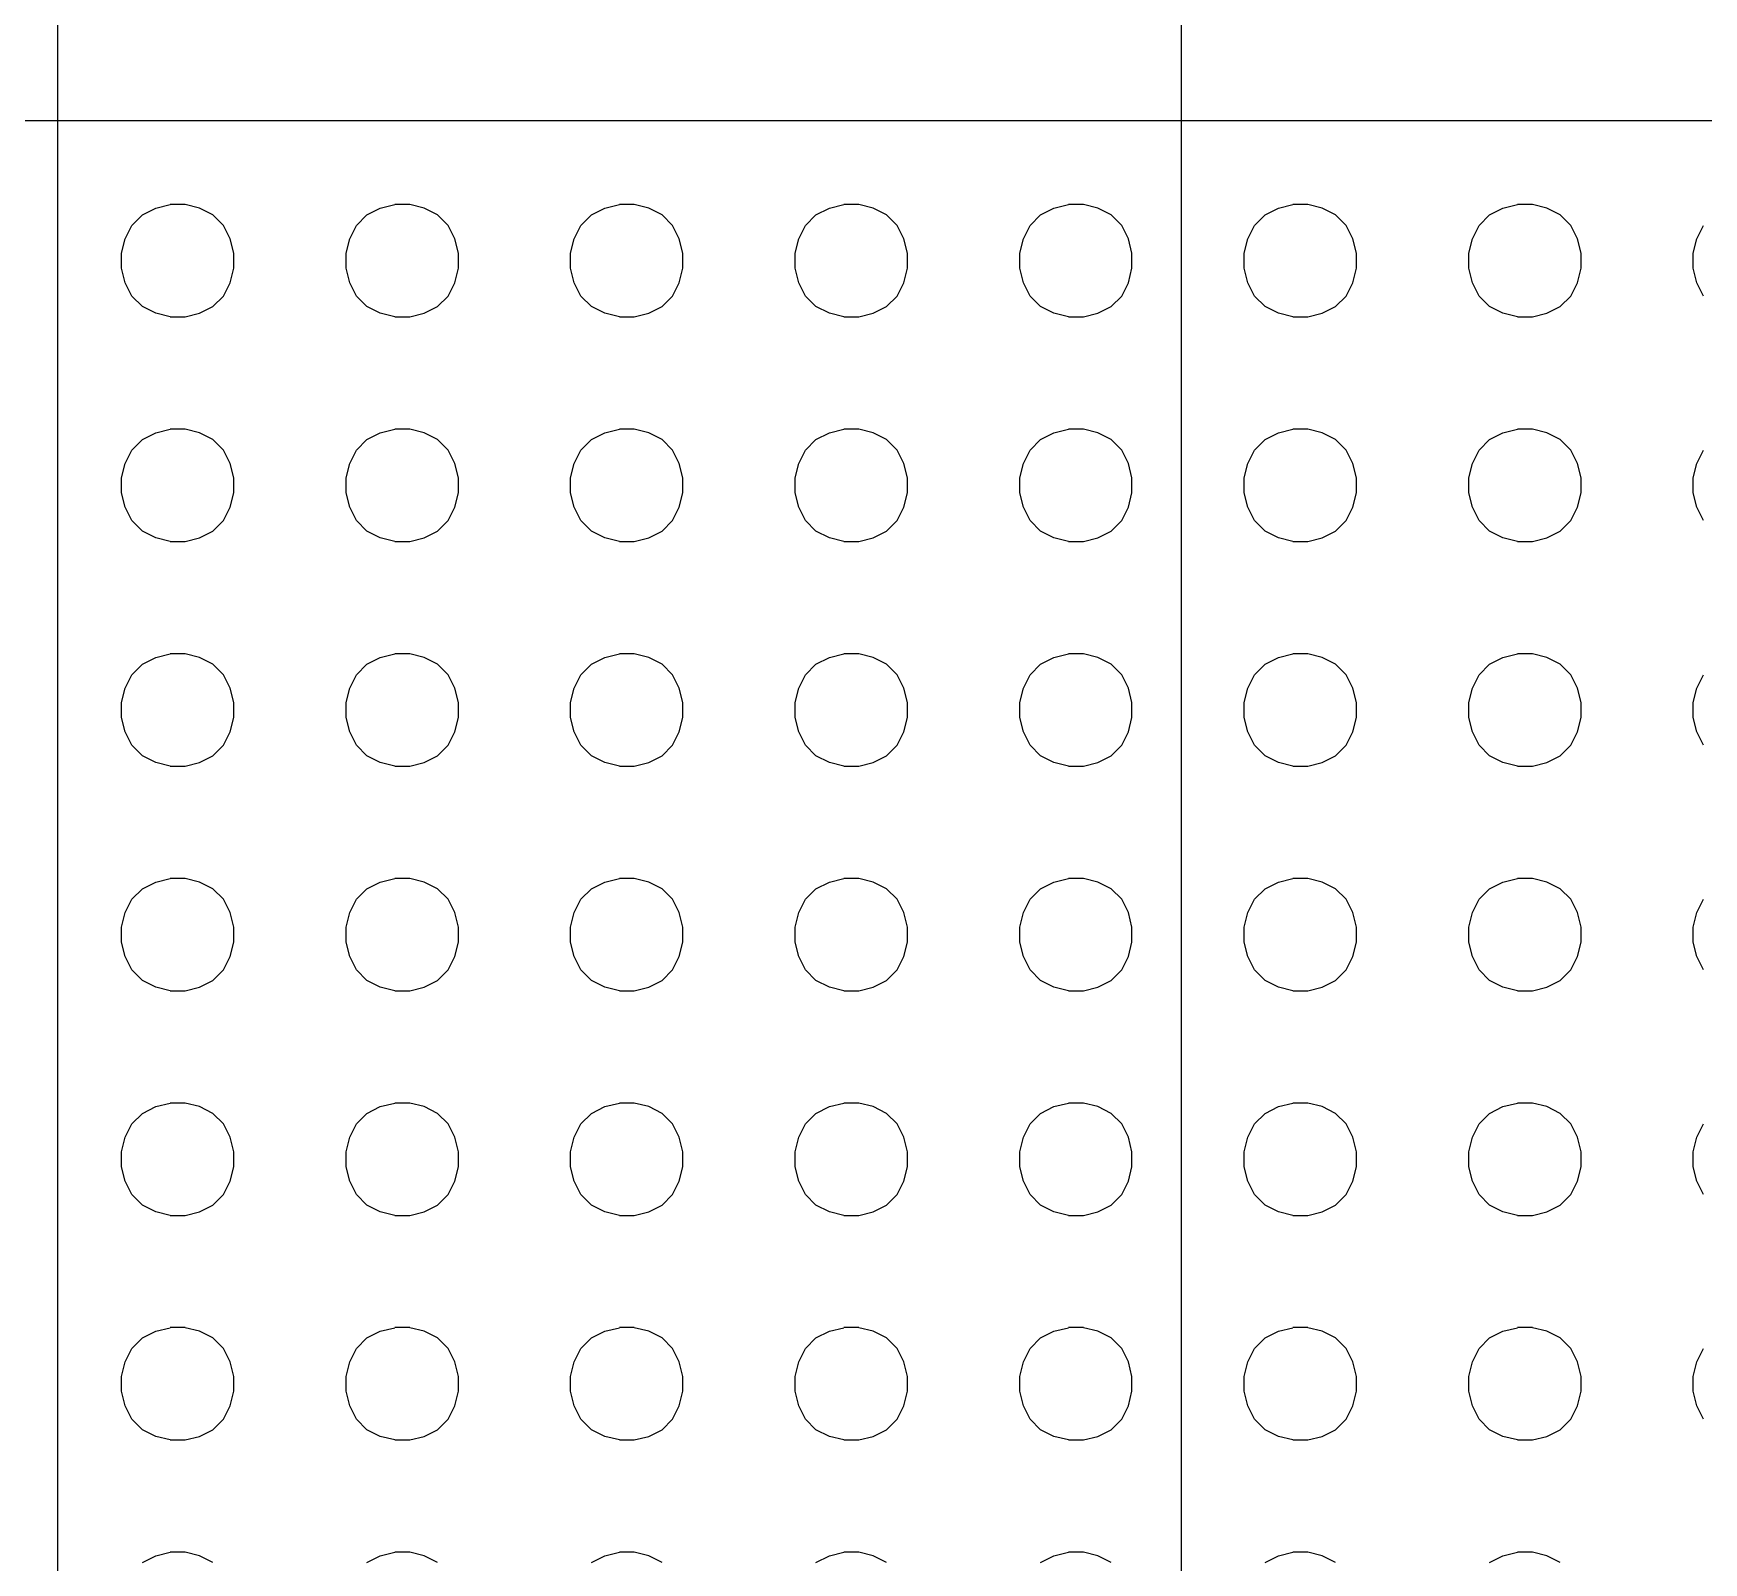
# Model space of a CAD drawing. Header units: inches. Extents: x -1316 to 22433, y -200 to 8737.
# Drawn here: x 154.152 to 156.382, y 598.274 to 600.315 of the extents above; entities that cross this region are included whole.
import ezdxf

# ---------------------------------------------------------------- set-up
doc = ezdxf.new("R2010")
doc.units = ezdxf.units.IN
doc.header["$LTSCALE"] = 10
doc.header["$MEASUREMENT"] = 0
doc.layers.get('0').update_dxf_attribs({"linetype": 'CONTINUOUS'})
for name, color, linetype in [('HATCH', 5, 'CONTINUOUS'), ('S-HDWR', 104, 'CONTINUOUS'), ('S-ROOF', 2, 'CONTINUOUS'), ('S-WALL', 6, 'CONTINUOUS'), ('WALL', 7, 'CONTINUOUS')]:
    doc.layers.add(name, color=color, linetype=linetype)

# ---------------------------------------------------------------- blocks, each defined once
blk = doc.blocks.new('*X345')
at = {"color": 0}
for p, q in [((313.8767, 25.4092), (313.8908, 25.4233)), ((313.8908, 25.4233), (313.9086, 25.4322)), ((313.9086, 25.4322), (313.928, 25.437)), ((313.9479, 25.437), (313.928, 25.437)), ((313.9672, 25.4322), (313.9479, 25.437)), ((313.985, 25.4233), (313.9672, 25.4322)), ((313.9991, 25.4092), (313.985, 25.4233)), ((314.1765, 25.4092), (314.1906, 25.4233)), ((314.1906, 25.4233), (314.2084, 25.4322)), ((314.2084, 25.4322), (314.2277, 25.437)), ((314.2476, 25.437), (314.2277, 25.437)), ((314.267, 25.4322), (314.2476, 25.437)), ((314.2848, 25.4233), (314.267, 25.4322)), ((314.2989, 25.4092), (314.2848, 25.4233)), ((314.4762, 25.4092), (314.4903, 25.4233)), ((314.4903, 25.4233), (314.5081, 25.4322)), ((314.5081, 25.4322), (314.5275, 25.437)), ((314.5474, 25.437), (314.5275, 25.437)), ((314.5667, 25.4322), (314.5474, 25.437)), ((314.5845, 25.4233), (314.5667, 25.4322)), ((314.5986, 25.4092), (314.5845, 25.4233)), ((314.776, 25.4092), (314.79, 25.4233)), ((314.79, 25.4233), (314.8079, 25.4322)), ((314.8079, 25.4322), (314.8272, 25.437)), ((314.8471, 25.437), (314.8272, 25.437)), ((314.8664, 25.4322), (314.8471, 25.437)), ((314.8843, 25.4233), (314.8664, 25.4322)), ((314.8983, 25.4092), (314.8843, 25.4233)), ((315.0757, 25.4092), (315.0898, 25.4233)), ((315.0898, 25.4233), (315.1076, 25.4322)), ((315.1076, 25.4322), (315.1269, 25.437)), ((315.1469, 25.437), (315.1269, 25.437)), ((315.1662, 25.4322), (315.1469, 25.437)), ((315.184, 25.4233), (315.1662, 25.4322)), ((315.1981, 25.4092), (315.184, 25.4233)), ((315.3754, 25.4092), (315.3895, 25.4233)), ((315.3895, 25.4233), (315.4073, 25.4322)), ((315.4073, 25.4322), (315.4267, 25.437)), ((315.4466, 25.437), (315.4267, 25.437)), ((315.4659, 25.4322), (315.4466, 25.437)), ((315.4837, 25.4233), (315.4659, 25.4322)), ((315.4978, 25.4092), (315.4837, 25.4233)), ((315.6752, 25.4092), (315.6893, 25.4233)), ((315.6893, 25.4233), (315.7071, 25.4322)), ((315.7071, 25.4322), (315.7264, 25.437)), ((315.7463, 25.437), (315.7264, 25.437)), ((315.7657, 25.4322), (315.7463, 25.437)), ((315.7835, 25.4233), (315.7657, 25.4322)), ((315.7976, 25.4092), (315.7835, 25.4233)), ((313.8678, 25.3914), (313.8767, 25.4092)), ((314.008, 25.3914), (313.9991, 25.4092)), ((314.1676, 25.3914), (314.1765, 25.4092)), ((314.3078, 25.3914), (314.2989, 25.4092)), ((314.4673, 25.3914), (314.4762, 25.4092)), ((314.6075, 25.3914), (314.5986, 25.4092)), ((314.767, 25.3914), (314.776, 25.4092)), ((314.9073, 25.3914), (314.8983, 25.4092)), ((315.0668, 25.3914), (315.0757, 25.4092)), ((315.207, 25.3914), (315.1981, 25.4092)), ((315.3665, 25.3914), (315.3754, 25.4092)), ((315.5067, 25.3914), (315.4978, 25.4092)), ((315.6663, 25.3914), (315.6752, 25.4092)), ((315.8065, 25.3914), (315.7976, 25.4092)), ((315.966, 25.3914), (315.9749, 25.4092)), ((313.863, 25.3721), (313.8678, 25.3914)), ((314.0129, 25.3721), (314.008, 25.3914)), ((314.1627, 25.3721), (314.1676, 25.3914)), ((314.3126, 25.3721), (314.3078, 25.3914)), ((314.4625, 25.3721), (314.4673, 25.3914)), ((314.6123, 25.3721), (314.6075, 25.3914)), ((314.7622, 25.3721), (314.767, 25.3914)), ((314.9121, 25.3721), (314.9073, 25.3914)), ((315.062, 25.3721), (315.0668, 25.3914)), ((315.2118, 25.3721), (315.207, 25.3914)), ((315.3617, 25.3721), (315.3665, 25.3914)), ((315.5116, 25.3721), (315.5067, 25.3914)), ((315.6614, 25.3721), (315.6663, 25.3914)), ((315.8113, 25.3721), (315.8065, 25.3914)), ((315.9612, 25.3721), (315.966, 25.3914)), ((313.863, 25.3521), (313.863, 25.3721)), ((313.8678, 25.3328), (313.863, 25.3521)), ((314.008, 25.3328), (314.0129, 25.3521)), ((314.0129, 25.3521), (314.0129, 25.3721)), ((314.1627, 25.3521), (314.1627, 25.3721)), ((314.1676, 25.3328), (314.1627, 25.3521)), ((314.3078, 25.3328), (314.3126, 25.3521)), ((314.3126, 25.3521), (314.3126, 25.3721)), ((314.4625, 25.3521), (314.4625, 25.3721)), ((314.4673, 25.3328), (314.4625, 25.3521)), ((314.6075, 25.3328), (314.6123, 25.3521)), ((314.6123, 25.3521), (314.6123, 25.3721)), ((314.7622, 25.3521), (314.7622, 25.3721)), ((314.767, 25.3328), (314.7622, 25.3521)), ((314.9073, 25.3328), (314.9121, 25.3521)), ((314.9121, 25.3521), (314.9121, 25.3721)), ((315.062, 25.3521), (315.062, 25.3721)), ((315.0668, 25.3328), (315.062, 25.3521)), ((315.207, 25.3328), (315.2118, 25.3521)), ((315.2118, 25.3521), (315.2118, 25.3721)), ((315.3617, 25.3521), (315.3617, 25.3721)), ((315.3665, 25.3328), (315.3617, 25.3521)), ((315.5067, 25.3328), (315.5116, 25.3521)), ((315.5116, 25.3521), (315.5116, 25.3721)), ((315.6614, 25.3521), (315.6614, 25.3721)), ((315.6663, 25.3328), (315.6614, 25.3521)), ((315.8065, 25.3328), (315.8113, 25.3521)), ((315.8113, 25.3521), (315.8113, 25.3721)), ((315.9612, 25.3521), (315.9612, 25.3721)), ((315.966, 25.3328), (315.9612, 25.3521)), ((313.8767, 25.315), (313.8678, 25.3328)), ((313.9991, 25.315), (314.008, 25.3328)), ((314.1765, 25.315), (314.1676, 25.3328)), ((314.2989, 25.315), (314.3078, 25.3328)), ((314.4762, 25.315), (314.4673, 25.3328)), ((314.5986, 25.315), (314.6075, 25.3328)), ((314.776, 25.315), (314.767, 25.3328)), ((314.8983, 25.315), (314.9073, 25.3328)), ((315.0757, 25.315), (315.0668, 25.3328)), ((315.1981, 25.315), (315.207, 25.3328)), ((315.3754, 25.315), (315.3665, 25.3328)), ((315.4978, 25.315), (315.5067, 25.3328)), ((315.6752, 25.315), (315.6663, 25.3328)), ((315.7976, 25.315), (315.8065, 25.3328)), ((315.9749, 25.315), (315.966, 25.3328)), ((313.8908, 25.3009), (313.8767, 25.315)), ((313.985, 25.3009), (313.9991, 25.315)), ((314.1906, 25.3009), (314.1765, 25.315)), ((314.2848, 25.3009), (314.2989, 25.315)), ((314.4903, 25.3009), (314.4762, 25.315)), ((314.5845, 25.3009), (314.5986, 25.315)), ((314.79, 25.3009), (314.776, 25.315)), ((314.8843, 25.3009), (314.8983, 25.315)), ((315.0898, 25.3009), (315.0757, 25.315)), ((315.184, 25.3009), (315.1981, 25.315)), ((315.3895, 25.3009), (315.3754, 25.315)), ((315.4837, 25.3009), (315.4978, 25.315)), ((315.6893, 25.3009), (315.6752, 25.315)), ((315.7835, 25.3009), (315.7976, 25.315)), ((313.9086, 25.292), (313.8908, 25.3009)), ((313.928, 25.2872), (313.9086, 25.292)), ((313.928, 25.2872), (313.9479, 25.2872)), ((313.9479, 25.2872), (313.9672, 25.292)), ((313.9672, 25.292), (313.985, 25.3009)), ((314.2084, 25.292), (314.1906, 25.3009)), ((314.2277, 25.2872), (314.2084, 25.292)), ((314.2277, 25.2872), (314.2476, 25.2872)), ((314.2476, 25.2872), (314.267, 25.292)), ((314.267, 25.292), (314.2848, 25.3009)), ((314.5081, 25.292), (314.4903, 25.3009)), ((314.5275, 25.2872), (314.5081, 25.292)), ((314.5275, 25.2872), (314.5474, 25.2872)), ((314.5474, 25.2872), (314.5667, 25.292)), ((314.5667, 25.292), (314.5845, 25.3009)), ((314.8079, 25.292), (314.79, 25.3009)), ((314.8272, 25.2872), (314.8079, 25.292)), ((314.8272, 25.2872), (314.8471, 25.2872)), ((314.8471, 25.2872), (314.8664, 25.292)), ((314.8664, 25.292), (314.8843, 25.3009)), ((315.1076, 25.292), (315.0898, 25.3009)), ((315.1269, 25.2872), (315.1076, 25.292)), ((315.1269, 25.2872), (315.1469, 25.2872)), ((315.1469, 25.2872), (315.1662, 25.292)), ((315.1662, 25.292), (315.184, 25.3009)), ((315.4073, 25.292), (315.3895, 25.3009)), ((315.4267, 25.2872), (315.4073, 25.292)), ((315.4267, 25.2872), (315.4466, 25.2872)), ((315.4466, 25.2872), (315.4659, 25.292)), ((315.4659, 25.292), (315.4837, 25.3009)), ((315.7071, 25.292), (315.6893, 25.3009)), ((315.7264, 25.2872), (315.7071, 25.292)), ((315.7264, 25.2872), (315.7463, 25.2872)), ((315.7463, 25.2872), (315.7657, 25.292)), ((315.7657, 25.292), (315.7835, 25.3009)), ((313.8908, 25.1236), (313.9086, 25.1325)), ((313.9086, 25.1325), (313.928, 25.1373)), ((313.9479, 25.1373), (313.928, 25.1373)), ((313.9672, 25.1325), (313.9479, 25.1373)), ((313.985, 25.1236), (313.9672, 25.1325)), ((314.1906, 25.1236), (314.2084, 25.1325)), ((314.2084, 25.1325), (314.2277, 25.1373)), ((314.2476, 25.1373), (314.2277, 25.1373)), ((314.267, 25.1325), (314.2476, 25.1373)), ((314.2848, 25.1236), (314.267, 25.1325)), ((314.4903, 25.1236), (314.5081, 25.1325)), ((314.5081, 25.1325), (314.5275, 25.1373)), ((314.5474, 25.1373), (314.5275, 25.1373)), ((314.5667, 25.1325), (314.5474, 25.1373)), ((314.5845, 25.1236), (314.5667, 25.1325)), ((314.79, 25.1236), (314.8079, 25.1325)), ((314.8079, 25.1325), (314.8272, 25.1373)), ((314.8471, 25.1373), (314.8272, 25.1373)), ((314.8664, 25.1325), (314.8471, 25.1373)), ((314.8843, 25.1236), (314.8664, 25.1325)), ((315.0898, 25.1236), (315.1076, 25.1325)), ((315.1076, 25.1325), (315.1269, 25.1373)), ((315.1469, 25.1373), (315.1269, 25.1373)), ((315.1662, 25.1325), (315.1469, 25.1373)), ((315.184, 25.1236), (315.1662, 25.1325)), ((315.3895, 25.1236), (315.4073, 25.1325)), ((315.4073, 25.1325), (315.4267, 25.1373)), ((315.4466, 25.1373), (315.4267, 25.1373)), ((315.4659, 25.1325), (315.4466, 25.1373)), ((315.4837, 25.1236), (315.4659, 25.1325)), ((315.6893, 25.1236), (315.7071, 25.1325)), ((315.7071, 25.1325), (315.7264, 25.1373)), ((315.7463, 25.1373), (315.7264, 25.1373)), ((315.7657, 25.1325), (315.7463, 25.1373)), ((315.7835, 25.1236), (315.7657, 25.1325)), ((313.8678, 25.0917), (313.8767, 25.1095)), ((313.8767, 25.1095), (313.8908, 25.1236)), ((313.9991, 25.1095), (313.985, 25.1236)), ((314.008, 25.0917), (313.9991, 25.1095)), ((314.1676, 25.0917), (314.1765, 25.1095)), ((314.1765, 25.1095), (314.1906, 25.1236)), ((314.2989, 25.1095), (314.2848, 25.1236)), ((314.3078, 25.0917), (314.2989, 25.1095)), ((314.4673, 25.0917), (314.4762, 25.1095)), ((314.4762, 25.1095), (314.4903, 25.1236)), ((314.5986, 25.1095), (314.5845, 25.1236)), ((314.6075, 25.0917), (314.5986, 25.1095)), ((314.767, 25.0917), (314.776, 25.1095)), ((314.776, 25.1095), (314.79, 25.1236)), ((314.8983, 25.1095), (314.8843, 25.1236)), ((314.9073, 25.0917), (314.8983, 25.1095)), ((315.0668, 25.0917), (315.0757, 25.1095)), ((315.0757, 25.1095), (315.0898, 25.1236)), ((315.1981, 25.1095), (315.184, 25.1236)), ((315.207, 25.0917), (315.1981, 25.1095)), ((315.3665, 25.0917), (315.3754, 25.1095)), ((315.3754, 25.1095), (315.3895, 25.1236)), ((315.4978, 25.1095), (315.4837, 25.1236)), ((315.5067, 25.0917), (315.4978, 25.1095)), ((315.6663, 25.0917), (315.6752, 25.1095)), ((315.6752, 25.1095), (315.6893, 25.1236)), ((315.7976, 25.1095), (315.7835, 25.1236)), ((315.8065, 25.0917), (315.7976, 25.1095)), ((315.966, 25.0917), (315.9749, 25.1095)), ((313.863, 25.0723), (313.8678, 25.0917)), ((314.0129, 25.0723), (314.008, 25.0917)), ((314.1627, 25.0723), (314.1676, 25.0917)), ((314.3126, 25.0723), (314.3078, 25.0917)), ((314.4625, 25.0723), (314.4673, 25.0917)), ((314.6123, 25.0723), (314.6075, 25.0917)), ((314.7622, 25.0723), (314.767, 25.0917)), ((314.9121, 25.0723), (314.9073, 25.0917)), ((315.062, 25.0723), (315.0668, 25.0917)), ((315.2118, 25.0723), (315.207, 25.0917)), ((315.3617, 25.0723), (315.3665, 25.0917)), ((315.5116, 25.0723), (315.5067, 25.0917)), ((315.6614, 25.0723), (315.6663, 25.0917)), ((315.8113, 25.0723), (315.8065, 25.0917)), ((315.9612, 25.0723), (315.966, 25.0917)), ((313.863, 25.0524), (313.863, 25.0723)), ((314.0129, 25.0524), (314.0129, 25.0723)), ((314.1627, 25.0524), (314.1627, 25.0723)), ((314.3126, 25.0524), (314.3126, 25.0723)), ((314.4625, 25.0524), (314.4625, 25.0723)), ((314.6123, 25.0524), (314.6123, 25.0723)), ((314.7622, 25.0524), (314.7622, 25.0723)), ((314.9121, 25.0524), (314.9121, 25.0723)), ((315.062, 25.0524), (315.062, 25.0723)), ((315.2118, 25.0524), (315.2118, 25.0723)), ((315.3617, 25.0524), (315.3617, 25.0723)), ((315.5116, 25.0524), (315.5116, 25.0723)), ((315.6614, 25.0524), (315.6614, 25.0723)), ((315.8113, 25.0524), (315.8113, 25.0723)), ((315.9612, 25.0524), (315.9612, 25.0723)), ((313.8678, 25.0331), (313.863, 25.0524)), ((314.008, 25.0331), (314.0129, 25.0524)), ((314.1676, 25.0331), (314.1627, 25.0524)), ((314.3078, 25.0331), (314.3126, 25.0524)), ((314.4673, 25.0331), (314.4625, 25.0524)), ((314.6075, 25.0331), (314.6123, 25.0524)), ((314.767, 25.0331), (314.7622, 25.0524)), ((314.9073, 25.0331), (314.9121, 25.0524)), ((315.0668, 25.0331), (315.062, 25.0524)), ((315.207, 25.0331), (315.2118, 25.0524)), ((315.3665, 25.0331), (315.3617, 25.0524)), ((315.5067, 25.0331), (315.5116, 25.0524)), ((315.6663, 25.0331), (315.6614, 25.0524)), ((315.8065, 25.0331), (315.8113, 25.0524)), ((315.966, 25.0331), (315.9612, 25.0524)), ((313.8767, 25.0153), (313.8678, 25.0331)), ((313.9991, 25.0153), (314.008, 25.0331)), ((314.1765, 25.0153), (314.1676, 25.0331)), ((314.2989, 25.0153), (314.3078, 25.0331)), ((314.4762, 25.0153), (314.4673, 25.0331)), ((314.5986, 25.0153), (314.6075, 25.0331)), ((314.776, 25.0153), (314.767, 25.0331)), ((314.8983, 25.0153), (314.9073, 25.0331)), ((315.0757, 25.0153), (315.0668, 25.0331)), ((315.1981, 25.0153), (315.207, 25.0331)), ((315.3754, 25.0153), (315.3665, 25.0331)), ((315.4978, 25.0153), (315.5067, 25.0331)), ((315.6752, 25.0153), (315.6663, 25.0331)), ((315.7976, 25.0153), (315.8065, 25.0331)), ((315.9749, 25.0153), (315.966, 25.0331)), ((313.8908, 25.0012), (313.8767, 25.0153)), ((313.9086, 24.9923), (313.8908, 25.0012)), ((313.9672, 24.9923), (313.985, 25.0012)), ((313.985, 25.0012), (313.9991, 25.0153)), ((314.1906, 25.0012), (314.1765, 25.0153)), ((314.2084, 24.9923), (314.1906, 25.0012)), ((314.267, 24.9923), (314.2848, 25.0012)), ((314.2848, 25.0012), (314.2989, 25.0153)), ((314.4903, 25.0012), (314.4762, 25.0153)), ((314.5081, 24.9923), (314.4903, 25.0012)), ((314.5667, 24.9923), (314.5845, 25.0012)), ((314.5845, 25.0012), (314.5986, 25.0153)), ((314.79, 25.0012), (314.776, 25.0153)), ((314.8079, 24.9923), (314.79, 25.0012)), ((314.8664, 24.9923), (314.8843, 25.0012)), ((314.8843, 25.0012), (314.8983, 25.0153)), ((315.0898, 25.0012), (315.0757, 25.0153)), ((315.1076, 24.9923), (315.0898, 25.0012)), ((315.1662, 24.9923), (315.184, 25.0012)), ((315.184, 25.0012), (315.1981, 25.0153)), ((315.3895, 25.0012), (315.3754, 25.0153)), ((315.4073, 24.9923), (315.3895, 25.0012)), ((315.4659, 24.9923), (315.4837, 25.0012)), ((315.4837, 25.0012), (315.4978, 25.0153)), ((315.6893, 25.0012), (315.6752, 25.0153)), ((315.7071, 24.9923), (315.6893, 25.0012)), ((315.7657, 24.9923), (315.7835, 25.0012)), ((315.7835, 25.0012), (315.7976, 25.0153)), ((313.928, 24.9874), (313.9086, 24.9923)), ((313.928, 24.9874), (313.9479, 24.9874)), ((313.9479, 24.9874), (313.9672, 24.9923)), ((314.2277, 24.9874), (314.2084, 24.9923)), ((314.2277, 24.9874), (314.2476, 24.9874)), ((314.2476, 24.9874), (314.267, 24.9923)), ((314.5275, 24.9874), (314.5081, 24.9923)), ((314.5275, 24.9874), (314.5474, 24.9874)), ((314.5474, 24.9874), (314.5667, 24.9923)), ((314.8272, 24.9874), (314.8079, 24.9923)), ((314.8272, 24.9874), (314.8471, 24.9874)), ((314.8471, 24.9874), (314.8664, 24.9923)), ((315.1269, 24.9874), (315.1076, 24.9923)), ((315.1269, 24.9874), (315.1469, 24.9874)), ((315.1469, 24.9874), (315.1662, 24.9923)), ((315.4267, 24.9874), (315.4073, 24.9923)), ((315.4267, 24.9874), (315.4466, 24.9874)), ((315.4466, 24.9874), (315.4659, 24.9923)), ((315.7264, 24.9874), (315.7071, 24.9923)), ((315.7264, 24.9874), (315.7463, 24.9874)), ((315.7463, 24.9874), (315.7657, 24.9923)), ((313.8767, 24.8097), (313.8908, 24.8238)), ((313.8908, 24.8238), (313.9086, 24.8327)), ((313.9086, 24.8327), (313.928, 24.8376)), ((313.9479, 24.8376), (313.928, 24.8376)), ((313.9672, 24.8327), (313.9479, 24.8376)), ((313.985, 24.8238), (313.9672, 24.8327)), ((313.9991, 24.8097), (313.985, 24.8238)), ((314.1765, 24.8097), (314.1906, 24.8238)), ((314.1906, 24.8238), (314.2084, 24.8327)), ((314.2084, 24.8327), (314.2277, 24.8376)), ((314.2476, 24.8376), (314.2277, 24.8376)), ((314.267, 24.8327), (314.2476, 24.8376)), ((314.2848, 24.8238), (314.267, 24.8327)), ((314.2989, 24.8097), (314.2848, 24.8238)), ((314.4762, 24.8097), (314.4903, 24.8238)), ((314.4903, 24.8238), (314.5081, 24.8327)), ((314.5081, 24.8327), (314.5275, 24.8376)), ((314.5474, 24.8376), (314.5275, 24.8376)), ((314.5667, 24.8327), (314.5474, 24.8376)), ((314.5845, 24.8238), (314.5667, 24.8327)), ((314.5986, 24.8097), (314.5845, 24.8238)), ((314.776, 24.8097), (314.79, 24.8238)), ((314.79, 24.8238), (314.8079, 24.8327)), ((314.8079, 24.8327), (314.8272, 24.8376)), ((314.8471, 24.8376), (314.8272, 24.8376)), ((314.8664, 24.8327), (314.8471, 24.8376)), ((314.8843, 24.8238), (314.8664, 24.8327)), ((314.8983, 24.8097), (314.8843, 24.8238)), ((315.0757, 24.8097), (315.0898, 24.8238)), ((315.0898, 24.8238), (315.1076, 24.8327)), ((315.1076, 24.8327), (315.1269, 24.8376)), ((315.1469, 24.8376), (315.1269, 24.8376)), ((315.1662, 24.8327), (315.1469, 24.8376)), ((315.184, 24.8238), (315.1662, 24.8327)), ((315.1981, 24.8097), (315.184, 24.8238)), ((315.3754, 24.8097), (315.3895, 24.8238)), ((315.3895, 24.8238), (315.4073, 24.8327)), ((315.4073, 24.8327), (315.4267, 24.8376)), ((315.4466, 24.8376), (315.4267, 24.8376)), ((315.4659, 24.8327), (315.4466, 24.8376)), ((315.4837, 24.8238), (315.4659, 24.8327)), ((315.4978, 24.8097), (315.4837, 24.8238)), ((315.6752, 24.8097), (315.6893, 24.8238)), ((315.6893, 24.8238), (315.7071, 24.8327)), ((315.7071, 24.8327), (315.7264, 24.8376)), ((315.7463, 24.8376), (315.7264, 24.8376)), ((315.7657, 24.8327), (315.7463, 24.8376)), ((315.7835, 24.8238), (315.7657, 24.8327)), ((315.7976, 24.8097), (315.7835, 24.8238)), ((313.8678, 24.7919), (313.8767, 24.8097)), ((314.008, 24.7919), (313.9991, 24.8097)), ((314.1676, 24.7919), (314.1765, 24.8097)), ((314.3078, 24.7919), (314.2989, 24.8097)), ((314.4673, 24.7919), (314.4762, 24.8097)), ((314.6075, 24.7919), (314.5986, 24.8097)), ((314.767, 24.7919), (314.776, 24.8097)), ((314.9073, 24.7919), (314.8983, 24.8097)), ((315.0668, 24.7919), (315.0757, 24.8097)), ((315.207, 24.7919), (315.1981, 24.8097)), ((315.3665, 24.7919), (315.3754, 24.8097)), ((315.5067, 24.7919), (315.4978, 24.8097)), ((315.6663, 24.7919), (315.6752, 24.8097)), ((315.8065, 24.7919), (315.7976, 24.8097)), ((315.966, 24.7919), (315.9749, 24.8097)), ((313.863, 24.7726), (313.8678, 24.7919)), ((313.863, 24.7527), (313.863, 24.7726)), ((314.0129, 24.7726), (314.008, 24.7919)), ((314.0129, 24.7527), (314.0129, 24.7726)), ((314.1627, 24.7726), (314.1676, 24.7919)), ((314.1627, 24.7527), (314.1627, 24.7726)), ((314.3126, 24.7726), (314.3078, 24.7919)), ((314.3126, 24.7527), (314.3126, 24.7726)), ((314.4625, 24.7726), (314.4673, 24.7919)), ((314.4625, 24.7527), (314.4625, 24.7726)), ((314.6123, 24.7726), (314.6075, 24.7919)), ((314.6123, 24.7527), (314.6123, 24.7726)), ((314.7622, 24.7726), (314.767, 24.7919)), ((314.7622, 24.7527), (314.7622, 24.7726)), ((314.9121, 24.7726), (314.9073, 24.7919)), ((314.9121, 24.7527), (314.9121, 24.7726)), ((315.062, 24.7726), (315.0668, 24.7919)), ((315.062, 24.7527), (315.062, 24.7726)), ((315.2118, 24.7726), (315.207, 24.7919)), ((315.2118, 24.7527), (315.2118, 24.7726)), ((315.3617, 24.7726), (315.3665, 24.7919)), ((315.3617, 24.7527), (315.3617, 24.7726)), ((315.5116, 24.7726), (315.5067, 24.7919)), ((315.5116, 24.7527), (315.5116, 24.7726)), ((315.6614, 24.7726), (315.6663, 24.7919)), ((315.6614, 24.7527), (315.6614, 24.7726)), ((315.8113, 24.7726), (315.8065, 24.7919)), ((315.8113, 24.7527), (315.8113, 24.7726)), ((315.9612, 24.7726), (315.966, 24.7919)), ((315.9612, 24.7527), (315.9612, 24.7726)), ((313.8678, 24.7333), (313.863, 24.7527)), ((314.008, 24.7333), (314.0129, 24.7527)), ((314.1676, 24.7333), (314.1627, 24.7527)), ((314.3078, 24.7333), (314.3126, 24.7527)), ((314.4673, 24.7333), (314.4625, 24.7527)), ((314.6075, 24.7333), (314.6123, 24.7527)), ((314.767, 24.7333), (314.7622, 24.7527)), ((314.9073, 24.7333), (314.9121, 24.7527)), ((315.0668, 24.7333), (315.062, 24.7527)), ((315.207, 24.7333), (315.2118, 24.7527)), ((315.3665, 24.7333), (315.3617, 24.7527)), ((315.5067, 24.7333), (315.5116, 24.7527)), ((315.6663, 24.7333), (315.6614, 24.7527)), ((315.8065, 24.7333), (315.8113, 24.7527)), ((315.966, 24.7333), (315.9612, 24.7527)), ((313.8767, 24.7155), (313.8678, 24.7333)), ((313.9991, 24.7155), (314.008, 24.7333)), ((314.1765, 24.7155), (314.1676, 24.7333)), ((314.2989, 24.7155), (314.3078, 24.7333)), ((314.4762, 24.7155), (314.4673, 24.7333)), ((314.5986, 24.7155), (314.6075, 24.7333)), ((314.776, 24.7155), (314.767, 24.7333)), ((314.8983, 24.7155), (314.9073, 24.7333)), ((315.0757, 24.7155), (315.0668, 24.7333)), ((315.1981, 24.7155), (315.207, 24.7333)), ((315.3754, 24.7155), (315.3665, 24.7333)), ((315.4978, 24.7155), (315.5067, 24.7333)), ((315.6752, 24.7155), (315.6663, 24.7333)), ((315.7976, 24.7155), (315.8065, 24.7333)), ((315.9749, 24.7155), (315.966, 24.7333)), ((313.8908, 24.7014), (313.8767, 24.7155)), ((313.985, 24.7014), (313.9991, 24.7155)), ((314.1906, 24.7014), (314.1765, 24.7155)), ((314.2848, 24.7014), (314.2989, 24.7155)), ((314.4903, 24.7014), (314.4762, 24.7155)), ((314.5845, 24.7014), (314.5986, 24.7155)), ((314.79, 24.7014), (314.776, 24.7155)), ((314.8843, 24.7014), (314.8983, 24.7155)), ((315.0898, 24.7014), (315.0757, 24.7155)), ((315.184, 24.7014), (315.1981, 24.7155)), ((315.3895, 24.7014), (315.3754, 24.7155)), ((315.4837, 24.7014), (315.4978, 24.7155)), ((315.6893, 24.7014), (315.6752, 24.7155)), ((315.7835, 24.7014), (315.7976, 24.7155)), ((313.9086, 24.6925), (313.8908, 24.7014)), ((313.928, 24.6877), (313.9086, 24.6925)), ((313.928, 24.6877), (313.9479, 24.6877)), ((313.9479, 24.6877), (313.9672, 24.6925)), ((313.9672, 24.6925), (313.985, 24.7014)), ((314.2084, 24.6925), (314.1906, 24.7014)), ((314.2277, 24.6877), (314.2084, 24.6925)), ((314.2277, 24.6877), (314.2476, 24.6877)), ((314.2476, 24.6877), (314.267, 24.6925)), ((314.267, 24.6925), (314.2848, 24.7014)), ((314.5081, 24.6925), (314.4903, 24.7014)), ((314.5275, 24.6877), (314.5081, 24.6925)), ((314.5275, 24.6877), (314.5474, 24.6877)), ((314.5474, 24.6877), (314.5667, 24.6925)), ((314.5667, 24.6925), (314.5845, 24.7014)), ((314.8079, 24.6925), (314.79, 24.7014)), ((314.8272, 24.6877), (314.8079, 24.6925)), ((314.8272, 24.6877), (314.8471, 24.6877)), ((314.8471, 24.6877), (314.8664, 24.6925)), ((314.8664, 24.6925), (314.8843, 24.7014)), ((315.1076, 24.6925), (315.0898, 24.7014)), ((315.1269, 24.6877), (315.1076, 24.6925)), ((315.1269, 24.6877), (315.1469, 24.6877)), ((315.1469, 24.6877), (315.1662, 24.6925)), ((315.1662, 24.6925), (315.184, 24.7014)), ((315.4073, 24.6925), (315.3895, 24.7014)), ((315.4267, 24.6877), (315.4073, 24.6925)), ((315.4267, 24.6877), (315.4466, 24.6877)), ((315.4466, 24.6877), (315.4659, 24.6925)), ((315.4659, 24.6925), (315.4837, 24.7014)), ((315.7071, 24.6925), (315.6893, 24.7014)), ((315.7264, 24.6877), (315.7071, 24.6925)), ((315.7264, 24.6877), (315.7463, 24.6877)), ((315.7463, 24.6877), (315.7657, 24.6925)), ((315.7657, 24.6925), (315.7835, 24.7014)), ((313.8908, 24.5241), (313.9086, 24.533)), ((313.9086, 24.533), (313.928, 24.5378)), ((313.9479, 24.5378), (313.928, 24.5378)), ((313.9672, 24.533), (313.9479, 24.5378)), ((313.985, 24.5241), (313.9672, 24.533)), ((314.1906, 24.5241), (314.2084, 24.533)), ((314.2084, 24.533), (314.2277, 24.5378)), ((314.2476, 24.5378), (314.2277, 24.5378)), ((314.267, 24.533), (314.2476, 24.5378)), ((314.2848, 24.5241), (314.267, 24.533)), ((314.4903, 24.5241), (314.5081, 24.533)), ((314.5081, 24.533), (314.5275, 24.5378)), ((314.5474, 24.5378), (314.5275, 24.5378)), ((314.5667, 24.533), (314.5474, 24.5378)), ((314.5845, 24.5241), (314.5667, 24.533)), ((314.79, 24.5241), (314.8079, 24.533)), ((314.8079, 24.533), (314.8272, 24.5378)), ((314.8471, 24.5378), (314.8272, 24.5378)), ((314.8664, 24.533), (314.8471, 24.5378)), ((314.8843, 24.5241), (314.8664, 24.533)), ((315.0898, 24.5241), (315.1076, 24.533)), ((315.1076, 24.533), (315.1269, 24.5378)), ((315.1469, 24.5378), (315.1269, 24.5378)), ((315.1662, 24.533), (315.1469, 24.5378)), ((315.184, 24.5241), (315.1662, 24.533)), ((315.3895, 24.5241), (315.4073, 24.533)), ((315.4073, 24.533), (315.4267, 24.5378)), ((315.4466, 24.5378), (315.4267, 24.5378)), ((315.4659, 24.533), (315.4466, 24.5378)), ((315.4837, 24.5241), (315.4659, 24.533)), ((315.6893, 24.5241), (315.7071, 24.533)), ((315.7071, 24.533), (315.7264, 24.5378)), ((315.7463, 24.5378), (315.7264, 24.5378)), ((315.7657, 24.533), (315.7463, 24.5378)), ((315.7835, 24.5241), (315.7657, 24.533)), ((313.8678, 24.4922), (313.8767, 24.51)), ((313.8767, 24.51), (313.8908, 24.5241)), ((313.9991, 24.51), (313.985, 24.5241)), ((314.008, 24.4922), (313.9991, 24.51)), ((314.1676, 24.4922), (314.1765, 24.51)), ((314.1765, 24.51), (314.1906, 24.5241)), ((314.2989, 24.51), (314.2848, 24.5241)), ((314.3078, 24.4922), (314.2989, 24.51)), ((314.4673, 24.4922), (314.4762, 24.51)), ((314.4762, 24.51), (314.4903, 24.5241)), ((314.5986, 24.51), (314.5845, 24.5241)), ((314.6075, 24.4922), (314.5986, 24.51)), ((314.767, 24.4922), (314.776, 24.51)), ((314.776, 24.51), (314.79, 24.5241)), ((314.8983, 24.51), (314.8843, 24.5241)), ((314.9073, 24.4922), (314.8983, 24.51)), ((315.0668, 24.4922), (315.0757, 24.51)), ((315.0757, 24.51), (315.0898, 24.5241)), ((315.1981, 24.51), (315.184, 24.5241)), ((315.207, 24.4922), (315.1981, 24.51)), ((315.3665, 24.4922), (315.3754, 24.51)), ((315.3754, 24.51), (315.3895, 24.5241)), ((315.4978, 24.51), (315.4837, 24.5241)), ((315.5067, 24.4922), (315.4978, 24.51)), ((315.6663, 24.4922), (315.6752, 24.51)), ((315.6752, 24.51), (315.6893, 24.5241)), ((315.7976, 24.51), (315.7835, 24.5241)), ((315.8065, 24.4922), (315.7976, 24.51)), ((315.966, 24.4922), (315.9749, 24.51)), ((313.863, 24.4729), (313.8678, 24.4922)), ((314.0129, 24.4729), (314.008, 24.4922)), ((314.1627, 24.4729), (314.1676, 24.4922)), ((314.3126, 24.4729), (314.3078, 24.4922)), ((314.4625, 24.4729), (314.4673, 24.4922)), ((314.6123, 24.4729), (314.6075, 24.4922)), ((314.7622, 24.4729), (314.767, 24.4922)), ((314.9121, 24.4729), (314.9073, 24.4922)), ((315.062, 24.4729), (315.0668, 24.4922)), ((315.2118, 24.4729), (315.207, 24.4922)), ((315.3617, 24.4729), (315.3665, 24.4922)), ((315.5116, 24.4729), (315.5067, 24.4922)), ((315.6614, 24.4729), (315.6663, 24.4922)), ((315.8113, 24.4729), (315.8065, 24.4922)), ((315.9612, 24.4729), (315.966, 24.4922)), ((313.863, 24.4529), (313.863, 24.4729)), ((314.0129, 24.4529), (314.0129, 24.4729)), ((314.1627, 24.4529), (314.1627, 24.4729)), ((314.3126, 24.4529), (314.3126, 24.4729)), ((314.4625, 24.4529), (314.4625, 24.4729)), ((314.6123, 24.4529), (314.6123, 24.4729)), ((314.7622, 24.4529), (314.7622, 24.4729)), ((314.9121, 24.4529), (314.9121, 24.4729)), ((315.062, 24.4529), (315.062, 24.4729)), ((315.2118, 24.4529), (315.2118, 24.4729)), ((315.3617, 24.4529), (315.3617, 24.4729)), ((315.5116, 24.4529), (315.5116, 24.4729)), ((315.6614, 24.4529), (315.6614, 24.4729)), ((315.8113, 24.4529), (315.8113, 24.4729)), ((315.9612, 24.4529), (315.9612, 24.4729)), ((313.8678, 24.4336), (313.863, 24.4529)), ((314.008, 24.4336), (314.0129, 24.4529)), ((314.1676, 24.4336), (314.1627, 24.4529)), ((314.3078, 24.4336), (314.3126, 24.4529)), ((314.4673, 24.4336), (314.4625, 24.4529)), ((314.6075, 24.4336), (314.6123, 24.4529)), ((314.767, 24.4336), (314.7622, 24.4529)), ((314.9073, 24.4336), (314.9121, 24.4529)), ((315.0668, 24.4336), (315.062, 24.4529)), ((315.207, 24.4336), (315.2118, 24.4529)), ((315.3665, 24.4336), (315.3617, 24.4529)), ((315.5067, 24.4336), (315.5116, 24.4529)), ((315.6663, 24.4336), (315.6614, 24.4529)), ((315.8065, 24.4336), (315.8113, 24.4529)), ((315.966, 24.4336), (315.9612, 24.4529)), ((313.8767, 24.4158), (313.8678, 24.4336)), ((313.8908, 24.4017), (313.8767, 24.4158)), ((313.985, 24.4017), (313.9991, 24.4158)), ((313.9991, 24.4158), (314.008, 24.4336)), ((314.1765, 24.4158), (314.1676, 24.4336)), ((314.1906, 24.4017), (314.1765, 24.4158)), ((314.2848, 24.4017), (314.2989, 24.4158)), ((314.2989, 24.4158), (314.3078, 24.4336)), ((314.4762, 24.4158), (314.4673, 24.4336)), ((314.4903, 24.4017), (314.4762, 24.4158)), ((314.5845, 24.4017), (314.5986, 24.4158)), ((314.5986, 24.4158), (314.6075, 24.4336)), ((314.776, 24.4158), (314.767, 24.4336)), ((314.79, 24.4017), (314.776, 24.4158)), ((314.8843, 24.4017), (314.8983, 24.4158)), ((314.8983, 24.4158), (314.9073, 24.4336)), ((315.0757, 24.4158), (315.0668, 24.4336)), ((315.0898, 24.4017), (315.0757, 24.4158)), ((315.184, 24.4017), (315.1981, 24.4158)), ((315.1981, 24.4158), (315.207, 24.4336)), ((315.3754, 24.4158), (315.3665, 24.4336)), ((315.3895, 24.4017), (315.3754, 24.4158)), ((315.4837, 24.4017), (315.4978, 24.4158)), ((315.4978, 24.4158), (315.5067, 24.4336)), ((315.6752, 24.4158), (315.6663, 24.4336)), ((315.6893, 24.4017), (315.6752, 24.4158)), ((315.7835, 24.4017), (315.7976, 24.4158)), ((315.7976, 24.4158), (315.8065, 24.4336)), ((315.9749, 24.4158), (315.966, 24.4336)), ((313.9086, 24.3928), (313.8908, 24.4017)), ((313.928, 24.388), (313.9086, 24.3928)), ((313.9479, 24.388), (313.9672, 24.3928)), ((313.9672, 24.3928), (313.985, 24.4017)), ((314.2084, 24.3928), (314.1906, 24.4017)), ((314.2277, 24.388), (314.2084, 24.3928)), ((314.2476, 24.388), (314.267, 24.3928)), ((314.267, 24.3928), (314.2848, 24.4017)), ((314.5081, 24.3928), (314.4903, 24.4017)), ((314.5275, 24.388), (314.5081, 24.3928)), ((314.5474, 24.388), (314.5667, 24.3928)), ((314.5667, 24.3928), (314.5845, 24.4017)), ((314.8079, 24.3928), (314.79, 24.4017)), ((314.8272, 24.388), (314.8079, 24.3928)), ((314.8471, 24.388), (314.8664, 24.3928)), ((314.8664, 24.3928), (314.8843, 24.4017)), ((315.1076, 24.3928), (315.0898, 24.4017)), ((315.1269, 24.388), (315.1076, 24.3928)), ((315.1469, 24.388), (315.1662, 24.3928)), ((315.1662, 24.3928), (315.184, 24.4017)), ((315.4073, 24.3928), (315.3895, 24.4017)), ((315.4267, 24.388), (315.4073, 24.3928)), ((315.4466, 24.388), (315.4659, 24.3928)), ((315.4659, 24.3928), (315.4837, 24.4017)), ((315.7071, 24.3928), (315.6893, 24.4017)), ((315.7264, 24.388), (315.7071, 24.3928)), ((315.7463, 24.388), (315.7657, 24.3928)), ((315.7657, 24.3928), (315.7835, 24.4017)), ((313.928, 24.388), (313.9479, 24.388)), ((314.2277, 24.388), (314.2476, 24.388)), ((314.5275, 24.388), (314.5474, 24.388)), ((314.8272, 24.388), (314.8471, 24.388)), ((315.1269, 24.388), (315.1469, 24.388)), ((315.4267, 24.388), (315.4466, 24.388)), ((315.7264, 24.388), (315.7463, 24.388)), ((313.9086, 24.2333), (313.928, 24.2381)), ((313.9479, 24.2381), (313.928, 24.2381)), ((313.9672, 24.2333), (313.9479, 24.2381)), ((314.2084, 24.2333), (314.2277, 24.2381)), ((314.2476, 24.2381), (314.2277, 24.2381)), ((314.267, 24.2333), (314.2476, 24.2381)), ((314.5081, 24.2333), (314.5275, 24.2381)), ((314.5474, 24.2381), (314.5275, 24.2381)), ((314.5667, 24.2333), (314.5474, 24.2381)), ((314.8079, 24.2333), (314.8272, 24.2381)), ((314.8471, 24.2381), (314.8272, 24.2381)), ((314.8664, 24.2333), (314.8471, 24.2381)), ((315.1076, 24.2333), (315.1269, 24.2381)), ((315.1469, 24.2381), (315.1269, 24.2381)), ((315.1662, 24.2333), (315.1469, 24.2381)), ((315.4073, 24.2333), (315.4267, 24.2381)), ((315.4466, 24.2381), (315.4267, 24.2381)), ((315.4659, 24.2333), (315.4466, 24.2381)), ((315.7071, 24.2333), (315.7264, 24.2381)), ((315.7463, 24.2381), (315.7264, 24.2381)), ((315.7657, 24.2333), (315.7463, 24.2381)), ((313.8767, 24.2103), (313.8908, 24.2243)), ((313.8908, 24.2243), (313.9086, 24.2333)), ((313.985, 24.2243), (313.9672, 24.2333)), ((313.9991, 24.2103), (313.985, 24.2243)), ((314.1765, 24.2103), (314.1906, 24.2243)), ((314.1906, 24.2243), (314.2084, 24.2333)), ((314.2848, 24.2243), (314.267, 24.2333)), ((314.2989, 24.2103), (314.2848, 24.2243)), ((314.4762, 24.2103), (314.4903, 24.2243)), ((314.4903, 24.2243), (314.5081, 24.2333)), ((314.5845, 24.2243), (314.5667, 24.2333)), ((314.5986, 24.2103), (314.5845, 24.2243)), ((314.776, 24.2103), (314.79, 24.2243)), ((314.79, 24.2243), (314.8079, 24.2333)), ((314.8843, 24.2243), (314.8664, 24.2333)), ((314.8983, 24.2103), (314.8843, 24.2243)), ((315.0757, 24.2103), (315.0898, 24.2243)), ((315.0898, 24.2243), (315.1076, 24.2333)), ((315.184, 24.2243), (315.1662, 24.2333)), ((315.1981, 24.2103), (315.184, 24.2243)), ((315.3754, 24.2103), (315.3895, 24.2243)), ((315.3895, 24.2243), (315.4073, 24.2333)), ((315.4837, 24.2243), (315.4659, 24.2333)), ((315.4978, 24.2103), (315.4837, 24.2243)), ((315.6752, 24.2103), (315.6893, 24.2243)), ((315.6893, 24.2243), (315.7071, 24.2333)), ((315.7835, 24.2243), (315.7657, 24.2333)), ((315.7976, 24.2103), (315.7835, 24.2243)), ((313.863, 24.1731), (313.8678, 24.1924)), ((313.8678, 24.1924), (313.8767, 24.2103)), ((314.008, 24.1924), (313.9991, 24.2103)), ((314.0129, 24.1731), (314.008, 24.1924)), ((314.1627, 24.1731), (314.1676, 24.1924)), ((314.1676, 24.1924), (314.1765, 24.2103)), ((314.3078, 24.1924), (314.2989, 24.2103)), ((314.3126, 24.1731), (314.3078, 24.1924)), ((314.4625, 24.1731), (314.4673, 24.1924)), ((314.4673, 24.1924), (314.4762, 24.2103)), ((314.6075, 24.1924), (314.5986, 24.2103)), ((314.6123, 24.1731), (314.6075, 24.1924)), ((314.7622, 24.1731), (314.767, 24.1924)), ((314.767, 24.1924), (314.776, 24.2103)), ((314.9073, 24.1924), (314.8983, 24.2103)), ((314.9121, 24.1731), (314.9073, 24.1924)), ((315.062, 24.1731), (315.0668, 24.1924)), ((315.0668, 24.1924), (315.0757, 24.2103)), ((315.207, 24.1924), (315.1981, 24.2103)), ((315.2118, 24.1731), (315.207, 24.1924)), ((315.3617, 24.1731), (315.3665, 24.1924)), ((315.3665, 24.1924), (315.3754, 24.2103)), ((315.5067, 24.1924), (315.4978, 24.2103)), ((315.5116, 24.1731), (315.5067, 24.1924)), ((315.6614, 24.1731), (315.6663, 24.1924)), ((315.6663, 24.1924), (315.6752, 24.2103)), ((315.8065, 24.1924), (315.7976, 24.2103)), ((315.8113, 24.1731), (315.8065, 24.1924)), ((315.9612, 24.1731), (315.966, 24.1924)), ((315.966, 24.1924), (315.9749, 24.2103)), ((313.863, 24.1532), (313.863, 24.1731)), ((314.0129, 24.1532), (314.0129, 24.1731)), ((314.1627, 24.1532), (314.1627, 24.1731)), ((314.3126, 24.1532), (314.3126, 24.1731)), ((314.4625, 24.1532), (314.4625, 24.1731)), ((314.6123, 24.1532), (314.6123, 24.1731)), ((314.7622, 24.1532), (314.7622, 24.1731)), ((314.9121, 24.1532), (314.9121, 24.1731)), ((315.062, 24.1532), (315.062, 24.1731)), ((315.2118, 24.1532), (315.2118, 24.1731)), ((315.3617, 24.1532), (315.3617, 24.1731)), ((315.5116, 24.1532), (315.5116, 24.1731)), ((315.6614, 24.1532), (315.6614, 24.1731)), ((315.8113, 24.1532), (315.8113, 24.1731)), ((315.9612, 24.1532), (315.9612, 24.1731)), ((313.8678, 24.1339), (313.863, 24.1532)), ((314.008, 24.1339), (314.0129, 24.1532)), ((314.1676, 24.1339), (314.1627, 24.1532)), ((314.3078, 24.1339), (314.3126, 24.1532)), ((314.4673, 24.1339), (314.4625, 24.1532)), ((314.6075, 24.1339), (314.6123, 24.1532)), ((314.767, 24.1339), (314.7622, 24.1532)), ((314.9073, 24.1339), (314.9121, 24.1532)), ((315.0668, 24.1339), (315.062, 24.1532)), ((315.207, 24.1339), (315.2118, 24.1532)), ((315.3665, 24.1339), (315.3617, 24.1532)), ((315.5067, 24.1339), (315.5116, 24.1532)), ((315.6663, 24.1339), (315.6614, 24.1532)), ((315.8065, 24.1339), (315.8113, 24.1532)), ((315.966, 24.1339), (315.9612, 24.1532)), ((313.8767, 24.116), (313.8678, 24.1339)), ((313.9991, 24.116), (314.008, 24.1339)), ((314.1765, 24.116), (314.1676, 24.1339)), ((314.2989, 24.116), (314.3078, 24.1339)), ((314.4762, 24.116), (314.4673, 24.1339)), ((314.5986, 24.116), (314.6075, 24.1339)), ((314.776, 24.116), (314.767, 24.1339)), ((314.8983, 24.116), (314.9073, 24.1339)), ((315.0757, 24.116), (315.0668, 24.1339)), ((315.1981, 24.116), (315.207, 24.1339)), ((315.3754, 24.116), (315.3665, 24.1339)), ((315.4978, 24.116), (315.5067, 24.1339)), ((315.6752, 24.116), (315.6663, 24.1339)), ((315.7976, 24.116), (315.8065, 24.1339)), ((315.9749, 24.116), (315.966, 24.1339)), ((313.8908, 24.102), (313.8767, 24.116)), ((313.985, 24.102), (313.9991, 24.116)), ((314.1906, 24.102), (314.1765, 24.116)), ((314.2848, 24.102), (314.2989, 24.116)), ((314.4903, 24.102), (314.4762, 24.116)), ((314.5845, 24.102), (314.5986, 24.116)), ((314.79, 24.102), (314.776, 24.116)), ((314.8843, 24.102), (314.8983, 24.116)), ((315.0898, 24.102), (315.0757, 24.116)), ((315.184, 24.102), (315.1981, 24.116)), ((315.3895, 24.102), (315.3754, 24.116)), ((315.4837, 24.102), (315.4978, 24.116)), ((315.6893, 24.102), (315.6752, 24.116)), ((315.7835, 24.102), (315.7976, 24.116)), ((313.9086, 24.0931), (313.8908, 24.102)), ((313.928, 24.0882), (313.9086, 24.093)), ((313.928, 24.0882), (313.9479, 24.0882)), ((313.9479, 24.0882), (313.9672, 24.093)), ((313.9672, 24.0931), (313.985, 24.102)), ((314.2084, 24.0931), (314.1906, 24.102)), ((314.2277, 24.0882), (314.2084, 24.093)), ((314.2277, 24.0882), (314.2476, 24.0882)), ((314.2476, 24.0882), (314.267, 24.093)), ((314.267, 24.0931), (314.2848, 24.102)), ((314.5081, 24.0931), (314.4903, 24.102)), ((314.5275, 24.0882), (314.5081, 24.093)), ((314.5275, 24.0882), (314.5474, 24.0882)), ((314.5474, 24.0882), (314.5667, 24.093)), ((314.5667, 24.0931), (314.5845, 24.102)), ((314.8079, 24.0931), (314.79, 24.102)), ((314.8272, 24.0882), (314.8079, 24.093)), ((314.8272, 24.0882), (314.8471, 24.0882)), ((314.8471, 24.0882), (314.8664, 24.093)), ((314.8664, 24.0931), (314.8843, 24.102)), ((315.1076, 24.0931), (315.0898, 24.102)), ((315.1269, 24.0882), (315.1076, 24.093)), ((315.1269, 24.0882), (315.1469, 24.0882)), ((315.1469, 24.0882), (315.1662, 24.093)), ((315.1662, 24.0931), (315.184, 24.102)), ((315.4073, 24.0931), (315.3895, 24.102)), ((315.4267, 24.0882), (315.4073, 24.093)), ((315.4267, 24.0882), (315.4466, 24.0882)), ((315.4466, 24.0882), (315.4659, 24.093)), ((315.4659, 24.0931), (315.4837, 24.102)), ((315.7071, 24.0931), (315.6893, 24.102)), ((315.7264, 24.0882), (315.7071, 24.093)), ((315.7264, 24.0882), (315.7463, 24.0882)), ((315.7463, 24.0882), (315.7657, 24.093)), ((315.7657, 24.0931), (315.7835, 24.102)), ((313.8767, 23.9105), (313.8908, 23.9246)), ((313.8908, 23.9246), (313.9086, 23.9335)), ((313.9086, 23.9335), (313.928, 23.9383)), ((313.9479, 23.9384), (313.928, 23.9384)), ((313.9672, 23.9335), (313.9479, 23.9383)), ((313.985, 23.9246), (313.9672, 23.9335)), ((313.9991, 23.9105), (313.985, 23.9246)), ((314.1765, 23.9105), (314.1906, 23.9246)), ((314.1906, 23.9246), (314.2084, 23.9335)), ((314.2084, 23.9335), (314.2277, 23.9383)), ((314.2476, 23.9384), (314.2277, 23.9384)), ((314.267, 23.9335), (314.2476, 23.9383)), ((314.2848, 23.9246), (314.267, 23.9335)), ((314.2989, 23.9105), (314.2848, 23.9246)), ((314.4762, 23.9105), (314.4903, 23.9246)), ((314.4903, 23.9246), (314.5081, 23.9335)), ((314.5081, 23.9335), (314.5275, 23.9383)), ((314.5474, 23.9384), (314.5275, 23.9384)), ((314.5667, 23.9335), (314.5474, 23.9383)), ((314.5845, 23.9246), (314.5667, 23.9335)), ((314.5986, 23.9105), (314.5845, 23.9246)), ((314.776, 23.9105), (314.79, 23.9246)), ((314.79, 23.9246), (314.8079, 23.9335)), ((314.8079, 23.9335), (314.8272, 23.9383)), ((314.8471, 23.9384), (314.8272, 23.9384)), ((314.8664, 23.9335), (314.8471, 23.9383)), ((314.8843, 23.9246), (314.8664, 23.9335)), ((314.8983, 23.9105), (314.8843, 23.9246)), ((315.0757, 23.9105), (315.0898, 23.9246)), ((315.0898, 23.9246), (315.1076, 23.9335)), ((315.1076, 23.9335), (315.1269, 23.9383)), ((315.1469, 23.9384), (315.1269, 23.9384)), ((315.1662, 23.9335), (315.1469, 23.9383)), ((315.184, 23.9246), (315.1662, 23.9335)), ((315.1981, 23.9105), (315.184, 23.9246)), ((315.3754, 23.9105), (315.3895, 23.9246)), ((315.3895, 23.9246), (315.4073, 23.9335)), ((315.4073, 23.9335), (315.4267, 23.9383)), ((315.4466, 23.9384), (315.4267, 23.9384)), ((315.4659, 23.9335), (315.4466, 23.9383)), ((315.4837, 23.9246), (315.4659, 23.9335)), ((315.4978, 23.9105), (315.4837, 23.9246)), ((315.6752, 23.9105), (315.6893, 23.9246)), ((315.6893, 23.9246), (315.7071, 23.9335)), ((315.7071, 23.9335), (315.7264, 23.9383)), ((315.7463, 23.9384), (315.7264, 23.9384)), ((315.7657, 23.9335), (315.7463, 23.9383)), ((315.7835, 23.9246), (315.7657, 23.9335)), ((315.7976, 23.9105), (315.7835, 23.9246)), ((313.8678, 23.8927), (313.8767, 23.9105)), ((314.008, 23.8927), (313.9991, 23.9105)), ((314.1676, 23.8927), (314.1765, 23.9105)), ((314.3078, 23.8927), (314.2989, 23.9105)), ((314.4673, 23.8927), (314.4762, 23.9105)), ((314.6075, 23.8927), (314.5986, 23.9105)), ((314.767, 23.8927), (314.776, 23.9105)), ((314.9073, 23.8927), (314.8983, 23.9105)), ((315.0668, 23.8927), (315.0757, 23.9105)), ((315.207, 23.8927), (315.1981, 23.9105)), ((315.3665, 23.8927), (315.3754, 23.9105)), ((315.5067, 23.8927), (315.4978, 23.9105)), ((315.6663, 23.8927), (315.6752, 23.9105)), ((315.8065, 23.8927), (315.7976, 23.9105)), ((315.966, 23.8927), (315.9749, 23.9105)), ((313.863, 23.8734), (313.8678, 23.8927)), ((314.0129, 23.8734), (314.008, 23.8927)), ((314.1627, 23.8734), (314.1676, 23.8927)), ((314.3126, 23.8734), (314.3078, 23.8927)), ((314.4625, 23.8734), (314.4673, 23.8927)), ((314.6123, 23.8734), (314.6075, 23.8927)), ((314.7622, 23.8734), (314.767, 23.8927)), ((314.9121, 23.8734), (314.9073, 23.8927)), ((315.062, 23.8734), (315.0668, 23.8927)), ((315.2118, 23.8734), (315.207, 23.8927)), ((315.3617, 23.8734), (315.3665, 23.8927)), ((315.5116, 23.8734), (315.5067, 23.8927)), ((315.6614, 23.8734), (315.6663, 23.8927)), ((315.8113, 23.8734), (315.8065, 23.8927)), ((315.9612, 23.8734), (315.966, 23.8927)), ((313.863, 23.8535), (313.863, 23.8734)), ((314.0129, 23.8535), (314.0129, 23.8734)), ((314.1627, 23.8535), (314.1627, 23.8734)), ((314.3126, 23.8535), (314.3126, 23.8734)), ((314.4625, 23.8535), (314.4625, 23.8734)), ((314.6123, 23.8535), (314.6123, 23.8734)), ((314.7622, 23.8535), (314.7622, 23.8734)), ((314.9121, 23.8535), (314.9121, 23.8734)), ((315.062, 23.8535), (315.062, 23.8734)), ((315.2118, 23.8535), (315.2118, 23.8734)), ((315.3617, 23.8535), (315.3617, 23.8734)), ((315.5116, 23.8535), (315.5116, 23.8734)), ((315.6614, 23.8535), (315.6614, 23.8734)), ((315.8113, 23.8535), (315.8113, 23.8734)), ((315.9612, 23.8535), (315.9612, 23.8734)), ((313.8678, 23.8341), (313.863, 23.8535)), ((314.008, 23.8341), (314.0129, 23.8535)), ((314.1676, 23.8341), (314.1627, 23.8535)), ((314.3078, 23.8341), (314.3126, 23.8535)), ((314.4673, 23.8341), (314.4625, 23.8535)), ((314.6075, 23.8341), (314.6123, 23.8535)), ((314.767, 23.8341), (314.7622, 23.8535)), ((314.9073, 23.8341), (314.9121, 23.8535)), ((315.0668, 23.8341), (315.062, 23.8535)), ((315.207, 23.8341), (315.2118, 23.8535)), ((315.3665, 23.8341), (315.3617, 23.8535)), ((315.5067, 23.8341), (315.5116, 23.8535)), ((315.6663, 23.8341), (315.6614, 23.8535)), ((315.8065, 23.8341), (315.8113, 23.8535)), ((315.966, 23.8341), (315.9612, 23.8535)), ((313.8767, 23.8163), (313.8678, 23.8341)), ((313.8908, 23.8022), (313.8767, 23.8163)), ((313.985, 23.8022), (313.9991, 23.8163)), ((313.9991, 23.8163), (314.008, 23.8341)), ((314.1765, 23.8163), (314.1676, 23.8341)), ((314.1906, 23.8022), (314.1765, 23.8163)), ((314.2848, 23.8022), (314.2989, 23.8163)), ((314.2989, 23.8163), (314.3078, 23.8341)), ((314.4762, 23.8163), (314.4673, 23.8341)), ((314.4903, 23.8022), (314.4762, 23.8163)), ((314.5845, 23.8022), (314.5986, 23.8163)), ((314.5986, 23.8163), (314.6075, 23.8341)), ((314.776, 23.8163), (314.767, 23.8341)), ((314.79, 23.8022), (314.776, 23.8163)), ((314.8843, 23.8022), (314.8983, 23.8163)), ((314.8983, 23.8163), (314.9073, 23.8341)), ((315.0757, 23.8163), (315.0668, 23.8341)), ((315.0898, 23.8022), (315.0757, 23.8163)), ((315.184, 23.8022), (315.1981, 23.8163)), ((315.1981, 23.8163), (315.207, 23.8341)), ((315.3754, 23.8163), (315.3665, 23.8341)), ((315.3895, 23.8022), (315.3754, 23.8163)), ((315.4837, 23.8022), (315.4978, 23.8163)), ((315.4978, 23.8163), (315.5067, 23.8341)), ((315.6752, 23.8163), (315.6663, 23.8341)), ((315.6893, 23.8022), (315.6752, 23.8163)), ((315.7835, 23.8022), (315.7976, 23.8163)), ((315.7976, 23.8163), (315.8065, 23.8341)), ((315.9749, 23.8163), (315.966, 23.8341)), ((313.9086, 23.7933), (313.8908, 23.8022)), ((313.928, 23.7885), (313.9086, 23.7933)), ((313.9479, 23.7885), (313.9672, 23.7933)), ((313.9672, 23.7933), (313.985, 23.8022)), ((314.2084, 23.7933), (314.1906, 23.8022)), ((314.2277, 23.7885), (314.2084, 23.7933)), ((314.2476, 23.7885), (314.267, 23.7933)), ((314.267, 23.7933), (314.2848, 23.8022)), ((314.5081, 23.7933), (314.4903, 23.8022)), ((314.5275, 23.7885), (314.5081, 23.7933)), ((314.5474, 23.7885), (314.5667, 23.7933)), ((314.5667, 23.7933), (314.5845, 23.8022)), ((314.8079, 23.7933), (314.79, 23.8022)), ((314.8272, 23.7885), (314.8079, 23.7933)), ((314.8471, 23.7885), (314.8664, 23.7933)), ((314.8664, 23.7933), (314.8843, 23.8022)), ((315.1076, 23.7933), (315.0898, 23.8022)), ((315.1269, 23.7885), (315.1076, 23.7933)), ((315.1469, 23.7885), (315.1662, 23.7933)), ((315.1662, 23.7933), (315.184, 23.8022)), ((315.4073, 23.7933), (315.3895, 23.8022)), ((315.4267, 23.7885), (315.4073, 23.7933)), ((315.4466, 23.7885), (315.4659, 23.7933)), ((315.4659, 23.7933), (315.4837, 23.8022)), ((315.7071, 23.7933), (315.6893, 23.8022)), ((315.7264, 23.7885), (315.7071, 23.7933)), ((315.7463, 23.7885), (315.7657, 23.7933)), ((315.7657, 23.7933), (315.7835, 23.8022)), ((313.928, 23.7885), (313.9479, 23.7885)), ((314.2277, 23.7885), (314.2476, 23.7885)), ((314.5275, 23.7885), (314.5474, 23.7885)), ((314.8272, 23.7885), (314.8471, 23.7885)), ((315.1269, 23.7885), (315.1469, 23.7885)), ((315.4267, 23.7885), (315.4466, 23.7885)), ((315.7264, 23.7885), (315.7463, 23.7885)), ((313.9086, 23.6338), (313.928, 23.6386)), ((313.9479, 23.6386), (313.928, 23.6386)), ((313.9672, 23.6338), (313.9479, 23.6386)), ((314.2084, 23.6338), (314.2277, 23.6386)), ((314.2476, 23.6386), (314.2277, 23.6386)), ((314.267, 23.6338), (314.2476, 23.6386)), ((314.5081, 23.6338), (314.5275, 23.6386)), ((314.5474, 23.6386), (314.5275, 23.6386)), ((314.5667, 23.6338), (314.5474, 23.6386)), ((314.8079, 23.6338), (314.8272, 23.6386)), ((314.8471, 23.6386), (314.8272, 23.6386)), ((314.8664, 23.6338), (314.8471, 23.6386)), ((315.1076, 23.6338), (315.1269, 23.6386)), ((315.1469, 23.6386), (315.1269, 23.6386)), ((315.1662, 23.6338), (315.1469, 23.6386)), ((315.4073, 23.6338), (315.4267, 23.6386)), ((315.4466, 23.6386), (315.4267, 23.6386)), ((315.4659, 23.6338), (315.4466, 23.6386)), ((315.7071, 23.6338), (315.7264, 23.6386)), ((315.7463, 23.6386), (315.7264, 23.6386)), ((315.7657, 23.6338), (315.7463, 23.6386)), ((313.8908, 23.6249), (313.9086, 23.6338)), ((313.985, 23.6249), (313.9672, 23.6338)), ((314.1906, 23.6249), (314.2084, 23.6338)), ((314.2848, 23.6249), (314.267, 23.6338)), ((314.4903, 23.6249), (314.5081, 23.6338)), ((314.5845, 23.6249), (314.5667, 23.6338)), ((314.79, 23.6249), (314.8079, 23.6338)), ((314.8843, 23.6249), (314.8664, 23.6338)), ((315.0898, 23.6249), (315.1076, 23.6338)), ((315.184, 23.6249), (315.1662, 23.6338)), ((315.3895, 23.6249), (315.4073, 23.6338)), ((315.4837, 23.6249), (315.4659, 23.6338)), ((315.6893, 23.6249), (315.7071, 23.6338)), ((315.7835, 23.6249), (315.7657, 23.6338))]:
    blk.add_line(p, q, dxfattribs=at)
blk = doc.blocks.new('3X6NP')
at = {"layer": 'WALL'}
blk.add_line((6, 3), (0, 3), dxfattribs=at)
at = {"layer": 'HATCH'}
blk.add_blockref('*X345', (-310.8154, -22.5489), dxfattribs=at)
blk = doc.blocks.new('EH CRLSP')
at = {"layer": 'S-WALL'}
for p, q in [((-96.0625, 0), (-96.0625, -95)), ((-96.0625, 0), (-96.0625, -93.5)), ((-94.5625, -1.5), (-94.5625, -93.5))]:
    blk.add_line(p, q, dxfattribs=at)
at = {"layer": 'S-HDWR'}
blk.add_blockref('3X6NP', (-99.0246, -50.2674), dxfattribs=at)
blk = doc.blocks.new('*U666')
blk.add_blockref('EH CRLSP', (-30.6094, 110.7852))

msp = doc.modelspace()

# ---------------------------------------------------------------- block references
at = {"layer": 'S-ROOF'}
msp.add_blockref('*U666', (280.85632, 536.68049), dxfattribs=at)

doc.saveas('drawing.dxf')
